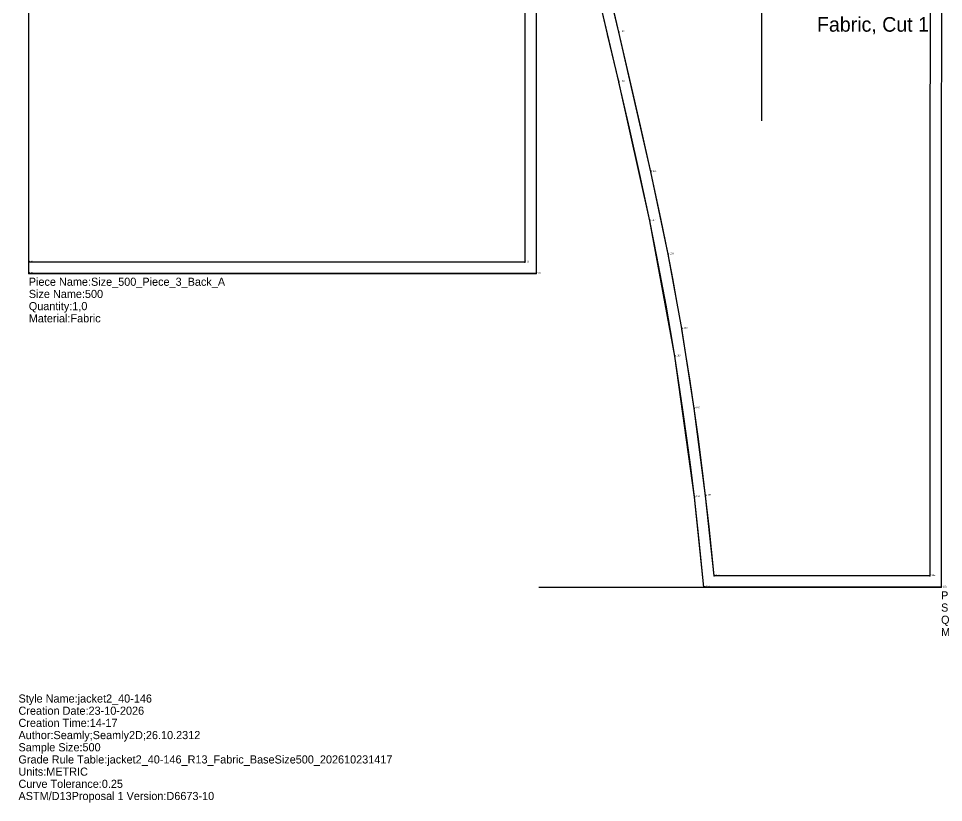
# Model space of a CAD drawing. Extents: x 0 to 1208, y -69 to 896.
# Drawn here: x 0 to 569, y -69 to 414 of the extents above; entities that cross this region are included whole.
import ezdxf

# ---------------------------------------------------------------- set-up
doc = ezdxf.new("R2010")
doc.units = 0
for name, color, linetype in [('1', 7, 'CONTINUOUS'), ('14', 7, 'CONTINUOUS'), ('15', 7, 'CONTINUOUS'), ('2', 7, 'CONTINUOUS'), ('3', 7, 'CONTINUOUS'), ('5', 7, 'CONTINUOUS'), ('6', 7, 'CONTINUOUS'), ('7', 7, 'CONTINUOUS'), ('84', 7, 'CONTINUOUS'), ('87', 7, 'CONTINUOUS')]:
    doc.layers.add(name, color=color, linetype=linetype)

# ---------------------------------------------------------------- blocks, each defined once
blk = doc.blocks.new('piece_Back_s500_M')
at = {"layer": '1'}
blk.add_lwpolyline([(6.35, 256.52), (6.35, 879.06), (21.43, 880.57), (48.67, 885.34), (62.78, 889.33), (69.56, 892.12), (74.08, 895.09), (254.49, 840.91), (252.96, 823.72), (250.14, 786.21), (249.23, 761.41), (249.56, 723), (253.22, 691.77), (257.69, 672.36), (261.83, 660.23), (267.06, 649.4), (273.03, 641.53), (280.07, 634.7), (285.65, 630.95), (294.12, 627.48), (302.9, 625.85), (318.34, 625.17), (318.61, 256.52)], close=True, dxfattribs=at)
at = {"layer": '14'}
blk.add_lwpolyline([(6.35, 872.04), (22.3, 873.62), (50.26, 878.52), (66.65, 883.26), (71.11, 885.12), (75.36, 887.39), (247.01, 835.85), (245.87, 823.02), (243.15, 786.58), (242.06, 754.6), (242.03, 737.31), (243.21, 714.05), (247.72, 683.42), (254.71, 659.15), (261.06, 645.78), (267.98, 636.66), (273.17, 631.39), (280.87, 625.6), (289.23, 621.67), (298.67, 619.35), (311.35, 618.34), (311.61, 263.52), (6.35, 263.52)], close=True, dxfattribs=at)
at = {"layer": '2'}
for p in [(6.35, 263.52), (311.61, 263.52), (6.35, 256.52), (318.61, 256.52)]:
    blk.add_point(p, dxfattribs=at)
at = {"layer": '5'}
blk.add_line((6.35, 256.52), (318.61, 256.52), dxfattribs=at)
at = {"layer": '6'}
blk.add_line((6.35, 256.52), (6.35, 879.06), dxfattribs=at)
at = {"layer": '84'}
blk.add_lwpolyline([(318.34, 625.17), (318.61, 256.52), (6.35, 256.52), (6.35, 879.06)], dxfattribs=at)
at = {"layer": '87'}
blk.add_lwpolyline([(311.35, 618.34), (311.61, 263.52), (6.35, 263.52), (6.35, 872.04)], dxfattribs=at)
at = {"layer": '1'}
for s, height, p in [('# 41', 1, (6.35, 256.52)), ('# 63', 1, (318.61, 256.52)), ('Piece Name:Size_500_Piece_3_Back_A', 5, (6.35, 249.02)), ('Size Name:500', 5, (6.35, 241.52)), ('Quantity:1,0', 5, (6.35, 234.02)), ('Material:Fabric', 5, (6.35, 226.52))]:
    blk.add_text(s, height=height, dxfattribs=at).set_placement(p)
at = {"layer": '14'}
for s, p in [('# 41', (6.35, 263.52)), ('# 63', (311.61, 263.52))]:
    blk.add_text(s, height=1, dxfattribs=at).set_placement(p)
blk = doc.blocks.new('piece_Sleeve_1_s500_M')
at = {"layer": '1'}
blk.add_lwpolyline([(567.7, 63.48), (421.8, 63.48), (415.9, 118.99), (403.84, 205.66), (388.46, 288.98), (369.4, 374.57), (355.68, 433.02), (341.05, 496.8), (327.71, 559.11), (320.15, 596.79), (331.68, 596.1), (346.85, 598.42), (375.7, 608.67), (390.15, 615.04), (419.64, 627.48), (445.92, 639.9), (475.44, 653.22), (488.33, 659.51), (506.94, 667.39), (513.91, 670.33), (531.33, 675.94), (560.4, 683.25), (568.02, 685.01)], close=True, dxfattribs=at)
at = {"layer": '14'}
blk.add_lwpolyline([(560.7, 70.48), (428.14, 70.48), (422.85, 119.81), (415.82, 173.59), (408.11, 222.64), (399.72, 268.4), (389.2, 319.11), (369.4, 405.15), (347.88, 498.31), (334.61, 560.3), (328.79, 589.2), (334.86, 589.21), (343.85, 590.54), (369.92, 598.72), (392.91, 608.6), (422.44, 621.07), (448.9, 633.57), (478.38, 646.87), (491.28, 653.16), (509.62, 660.92), (516.52, 663.83), (533.25, 669.21), (561.02, 676.21)], close=True, dxfattribs=at)
at = {"layer": '2'}
for p in [(428.14, 70.48), (560.7, 70.48), (421.8, 63.48), (567.7, 63.48)]:
    blk.add_point(p, dxfattribs=at)
at = {"layer": '3'}
for p in [(369.4, 405.15), (369.4, 374.57), (389.2, 319.11), (388.46, 288.98), (399.72, 268.4), (408.11, 222.64), (403.84, 205.66), (415.82, 173.59), (422.85, 119.81), (415.9, 118.99)]:
    blk.add_point(p, dxfattribs=at)
at = {"layer": '5'}
blk.add_line((320.15, 63.48), (568.02, 63.48), dxfattribs=at)
at = {"layer": '7'}
blk.add_line((457.49, 350.64), (457.49, 450.64), dxfattribs=at)
at = {"layer": '84'}
blk.add_lwpolyline([(568.02, 685.01), (567.7, 63.48), (421.8, 63.48), (420.16, 80.03), (418.07, 99.87), (415.9, 118.99), (413.65, 137.46), (411.31, 155.31), (408.9, 172.6), (406.41, 189.36), (403.84, 205.66), (401.2, 221.52), (398.49, 237.02), (395.7, 252.18), (392.85, 267.06), (388.46, 288.98), (382.36, 317.62), (376.01, 345.98), (369.43, 374.45), (369.4, 374.57), (369.39, 374.62), (369.37, 374.72), (369.36, 374.77), (362.55, 403.69), (362.54, 403.73), (362.53, 403.77), (362.52, 403.81), (362.51, 403.86), (362.5, 403.9), (362.49, 403.95), (362.48, 404), (359.17, 418.03)], dxfattribs=at)
at = {"layer": '87'}
blk.add_lwpolyline([(561.02, 676.21), (560.7, 70.48), (428.14, 70.48), (427.13, 80.74), (425.03, 100.63), (422.85, 119.81), (420.59, 138.34), (418.25, 156.25), (415.82, 173.59), (413.32, 190.42), (410.75, 206.77), (408.14, 222.43), (408.14, 222.46), (408.13, 222.49), (408.13, 222.51), (408.13, 222.54), (408.12, 222.56), (408.12, 222.59), (408.11, 222.64), (408.1, 222.7), (405.38, 238.25), (402.58, 253.47), (399.72, 268.4), (395.31, 290.39), (389.2, 319.11), (382.84, 347.54), (376.25, 376.04), (369.42, 405.06), (369.41, 405.09), (369.41, 405.12), (369.4, 405.15), (365.99, 419.63)], dxfattribs=at)
at = {"layer": '1'}
for s, height, p in [('# 168', 1, (369.4, 374.57)), ('# 167', 1, (388.46, 288.98)), ('# 166', 1, (403.84, 205.66)), ('# 165', 1, (415.9, 118.99)), ('# 164', 1, (421.8, 63.48)), ('# 122', 1, (567.7, 63.48)), ('Piece Name:Size_500_Piece_7_Sleeve_1_E', 5, (567.7, 55.98)), ('Size Name:500', 5, (567.7, 48.48)), ('Quantity:1,0', 5, (567.7, 40.98)), ('Material:Fabric', 5, (567.7, 33.48))]:
    blk.add_text(s, height=height, dxfattribs=at).set_placement(p)
at = {"layer": '14'}
for s, p in [('# 192', (369.4, 405.15)), ('# 191', (389.2, 319.11)), ('# 190', (399.72, 268.4)), ('# 189', (408.11, 222.64)), ('# 188', (415.82, 173.59)), ('# 187', (422.85, 119.81)), ('# 186', (428.14, 70.48)), ('# 122', (560.7, 70.48))]:
    blk.add_text(s, height=1, dxfattribs=at).set_placement(p)
at = {"layer": '15'}
blk.add_text('Fabric, Cut 1', height=9, dxfattribs=at).set_placement((491.36, 405.41))

msp = doc.modelspace()

# ---------------------------------------------------------------- block references
at = {"layer": '1'}
for name in ['piece_Back_s500_M', 'piece_Sleeve_1_s500_M']:
    msp.add_blockref(name, (0, 0), dxfattribs=at)

# ---------------------------------------------------------------- texts
for s, p in [('Style Name:jacket2_40-146', (0, -7.5)), ('Creation Date:23-10-2026', (0, -15)), ('Creation Time:14-17', (0, -22.5)), ('Author:Seamly;Seamly2D;26.10.2312', (0, -30)), ('Sample Size:500', (0, -37.5)), ('Grade Rule Table:jacket2_40-146_R13_Fabric_BaseSize500_202610231417', (0, -45)), ('Units:METRIC', (0, -52.5)), ('Curve Tolerance:0.25', (0, -60)), ('ASTM/D13Proposal 1 Version:D6673-10', (0, -67.5))]:
    msp.add_text(s, height=5, dxfattribs=at).set_placement(p)

doc.saveas('drawing.dxf')
